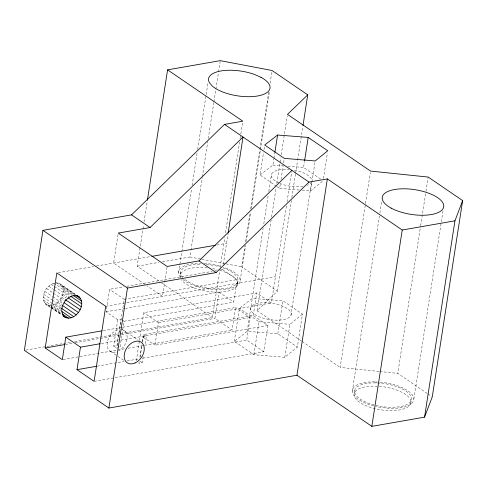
<?xml version="1.0" encoding="UTF-8"?>
<svg xmlns="http://www.w3.org/2000/svg" width="487" height="487" viewBox="0 0 487 487"><rect width="100%" height="100%" fill="white"/><g stroke="black" fill="none" stroke-linecap="round" stroke-linejoin="round"><path stroke-width="0.37" stroke-dasharray="2.44 1.83" d="M117.732 319.77L113.666 346.038L116.965 345.466L121.032 319.198L117.732 319.77L106.063 311.808L109.551 289.296L123.765 286.813M118.018 234.582L113.617 263.029L146.216 285.272M118.645 347.742L116.667 348.089L124.222 299.304L109.551 289.296M122.231 320.014L124.033 321.243L119.966 347.511L118.164 346.287M159.127 281.157L137.188 266.182L143.568 224.97M144.03 221.969L147.165 201.74M136.342 360.69L139.361 341.174M139.477 340.425L143.775 312.654L256.728 292.943L271.393 302.957L286.466 205.587M139.172 361.792L138.935 363.29L142.234 362.718L143.281 355.96M139.866 357.288L141.845 344.528M142.307 341.527L143.001 337.022L146.301 336.45L144.907 345.453M140.104 357.111L141.96 345.1M142.429 342.099L143.592 334.593L253.24 315.46L267.911 325.468L263.844 351.742L94.849 381.23M267.911 325.468L154.957 345.186L158.445 322.668L143.775 312.654M167.029 267.205L162.512 296.4L146.837 285.705M178.601 272.568L181.742 252.284M181.858 251.535L191.513 189.181M192.091 185.425L197.095 153.125M197.673 149.369L208.022 82.516M180.385 274.601L180.896 271.326M162.433 261.781L189.906 256.984L190.831 250.988M190.947 250.239L202.202 177.548M202.318 176.799L207.772 141.583M208.235 138.582L213.805 102.611M213.921 101.862L215.778 89.876M215.893 89.127L218.444 72.636M218.56 71.887L220.185 61.399M120.252 333.613L212.411 317.53L219.716 270.315M220.185 267.32L224.824 237.346M225.518 232.847L239.555 142.174M240.134 138.43L240.718 134.68M240.834 133.931L242.806 121.19M122.633 327.234L235.55 307.528L232.062 330.046L214.95 318.364L219.016 292.097L125.512 308.417M124.033 321.243L233.687 302.11L237.169 279.593L222.504 269.585L222.736 268.081M223.314 264.331L228.074 233.583M237.394 285.011L237.9 281.736M301.429 340.985L257.081 310.718L277.346 291.189L241.668 266.833L244.912 245.85M245.491 242.106L250.02 212.88M250.598 209.13L259.76 149.929M259.875 149.18L268.696 92.232M270.09 83.234L271.825 71.997M240.188 280.488L245.655 245.186M246.239 241.43L250.775 212.131M251.353 208.375L260.308 150.532M260.423 149.783L269.378 91.94M234.308 341.338L239.409 308.387L252.284 298.409L282.917 300.789L302.47 314.139L297.368 347.091L284.785 357.294L253.879 354.694L234.308 341.338L247.183 331.367L277.815 333.747L297.368 347.091M276.567 186.302L260.052 175.034L263.54 152.51M264.009 149.509L264.587 145.753M247.183 331.367L263.12 228.226M263.814 223.728L268.337 194.514M268.806 191.519L271.472 174.285M260.052 175.034L272.927 165.056L273.858 159.054M273.974 158.299L274.79 153.046M263.844 351.742L246.732 340.06L250.215 317.542L235.55 307.528M253.24 315.46L256.728 292.943M257.081 310.718L271.119 220.045M271.582 217.044L276.105 187.818M276.805 183.325L280.749 157.843M281.212 154.848L287.245 115.882M253.879 354.694L258.981 321.743L239.409 308.387M299.225 190.04L279.623 188.39L280.439 183.136M281.017 179.38L283.111 165.866M283.574 162.865L284.037 159.864M287.05 201.849L291.683 171.911M277.346 291.189L291.384 200.516M291.847 197.515L295.445 174.285M295.56 173.536L297.533 160.801M297.648 160.046L302.871 126.328M277.815 333.747L282.917 300.789M320.671 179.119L303.559 167.443L304.491 161.434M290.97 315.272A20.497 8.236 8.8 0 0 263.449 302.75A20.497 8.236 8.8 0 0 258.28 316.337A20.497 8.236 8.8 0 0 290.97 315.272L311.497 182.674M284.785 357.294L289.887 324.342L302.47 314.139M302.238 190.295L310.536 190.989L311.814 182.735M311.93 181.98L315.065 161.708M323.459 178.534L327.416 153.009M379.069 371.453L340.157 367.423L370.321 172.587M352.29 391.122L379.385 216.094M379.854 213.087L381.711 201.07M354.414 393.009L354.92 389.728M427.239 393.502L397.776 373.389L420.512 226.51M420.628 225.761L425.845 192.042M425.961 191.294L428.164 177.055M410.742 403.717L411.253 400.442M413.877 399.048L443.067 210.494M50.648 307.449C41.961 304.357 41.438 294.97 46.575 288.535C49.662 284.39 55.968 280.755 60.759 284.305L75.588 294.428M53.278 304.892C60.802 302.117 66.768 291.068 60.759 284.305M310.536 190.989L323.112 180.787M58.318 272.677L93.443 266.547M96.432 266.024L151.019 256.497M216.843 245.01L226.571 243.311M137.188 266.182L158.719 262.426M126.754 286.289L212.028 271.411M215.023 270.888L216.52 270.626M220.258 269.975L222.504 269.585M124.222 299.304L237.169 279.593M105.722 306.311L275.459 276.689M106.063 311.808L124.763 308.545M103.195 330.63L121.89 327.367M158.445 322.668L271.393 302.957M25.848 350.086L71.552 342.111M74.548 341.588L119.504 333.741M65.398 344.467L72.125 343.292M75.12 342.769L120.733 334.806M121.476 334.679L214.95 318.364M101.412 343.512L117.86 340.638M120.855 340.121L250.215 317.542M63.066 359.54L125.135 348.71M128.124 348.187L143.823 345.447M144.572 345.313L232.062 330.046M97.175 366.157L124.1 361.457M127.089 360.94L139.051 358.852M142.788 358.195L246.732 340.06M51.336 305.379L47.689 305.203L45.705 304.077M272.927 165.056L283.385 165.872M287.872 166.219L303.559 167.443M258.981 321.743L289.887 324.342M379.817 371.526L397.776 373.389M189.906 256.984L200.997 259.096M201.734 259.236L225.396 263.741M226.138 263.881L241.668 266.833M375.069 381.857L377.029 382.989M277.176 186.722L279.623 188.39M427.866 393.928L431.628 396.497M302.056 341.411L340.157 367.423M219.016 292.097L233.687 302.11M161.635 282.874L212.411 317.53M143.592 334.593L146.301 336.45M143.001 337.022L154.957 345.186M58.781 283.178L75.461 294.562M62.226 286.106L74.584 294.544M56.419 282.801L73.72 294.611M63.079 288.462L72.35 294.787M123.57 330.223L138.241 340.23M53.844 283.203L71.759 295.432M63.261 291.202L70.061 295.84M51.226 284.347L53.698 286.033M54.319 286.459L69.142 296.577M62.762 294.148L67.09 297.1M48.749 286.167L53.692 289.54M54.307 289.966L66.049 297.977M61.612 297.1L64.704 299.207M46.575 288.535L52.754 292.748M53.369 293.174L64.491 300.765M59.895 299.852L62.981 301.958M44.853 291.287L52.267 296.346M52.882 296.766L62.153 303.091M57.716 302.214L62.044 305.166M43.702 294.233L51.732 299.718M52.352 300.138L61.618 306.463M140.067 361.232L142.234 362.718M55.238 304.034L60.796 307.827M43.203 297.18L51.232 302.664M51.853 303.084L61.119 309.409M113.666 346.038L116.667 348.089M53.241 305.605L60.65 310.663M43.386 299.925L60.686 311.729M51.281 306.426L61.167 313.171M44.238 302.275L50.417 306.493M51.038 306.913L61.539 314.085M47.689 305.203L50.776 307.309M51.397 307.735L61.277 314.48M51.269 307.869L61.77 315.04M110.659 351.45L117.379 356.034M117.988 356.454L124.1 360.623M180.908 277.359L179.666 275.971A31.101 12.504 8.8 0 1 200.607 263.29M182.753 279.416A31.101 12.504 8.8 0 0 228.184 288.961A31.101 12.504 8.8 0 0 231.136 270.401L224.75 267.57A31.101 12.504 8.8 0 0 223.472 267.12M204.236 263.412A31.101 12.504 8.8 0 1 220.794 266.273M380.116 382.131A31.101 12.504 8.8 0 1 413.804 399.937A31.101 12.504 8.8 0 1 375.867 406.426M373.766 405.914A31.101 12.504 8.8 0 1 352.344 390.379A31.101 12.504 8.8 0 1 377.2 381.93M311.613 181.925A20.497 8.236 8.8 0 1 307.437 185.334M303.011 186.454A20.497 8.236 8.8 0 1 280.141 183.514M278.923 182.99A20.497 8.236 8.8 0 1 272.032 173.293A20.497 8.236 8.8 0 1 289.235 169.543M294.532 170.261A20.497 8.236 8.8 0 1 311.704 179.764M219.844 270.328A29.031 11.67 8.8 0 1 228.16 291.043A29.031 11.67 8.8 0 1 181.347 279.611M180.397 277.681A29.031 11.67 8.8 0 1 207.334 267.838M212.594 268.599A29.031 11.67 8.8 0 1 217.013 269.555M121.36 329.51A12.443 8.711 -55.7 0 1 127.064 338.739A12.443 8.711 -55.7 0 1 118.639 350.938M115.37 352.089A12.443 8.711 -55.7 0 1 107.353 341.819A12.443 8.711 -55.7 0 1 120.131 329.449M379.324 386.343A28.757 11.56 8.8 0 1 408.8 406.304A28.757 11.56 8.8 0 1 360.003 402.56A28.757 11.56 8.8 0 1 378.588 386.288M223.064 267.929A29.031 11.67 8.8 0 1 229.827 287.458A29.031 11.67 8.8 0 1 184.263 278.996M182.856 277.627A29.031 11.67 8.8 0 1 201.186 264.173M206.342 264.417A29.031 11.67 8.8 0 1 220.355 267.053M379.83 383.068L372.622 382.873A28.757 11.56 8.8 0 0 363.509 401.032A28.757 11.56 8.8 0 0 410.097 402.268A28.757 11.56 8.8 0 0 379.83 383.068"/><path stroke-width="0.73" d="M167.583 69.848L242.806 121.19L224.489 124.392L131.539 214.883L42.929 230.345L24.35 350.348L108.887 408.051L296.948 375.233L371.837 426.35L424.554 417.152L432.255 396.923L462.65 200.589L428.164 177.055L370.552 171.083L287.476 114.378L307.741 94.855L272.056 70.499L220.301 60.65L167.583 69.848L147.397 200.242M45.206 347.986L56.827 272.939L105.722 306.311L94.101 381.364L76.989 369.682L80.471 347.164L65.806 337.156L62.318 359.668L45.206 347.986L64.649 344.595M108.887 408.051L127.466 288.048L42.929 230.345M228.19 232.835L243.019 137.042L150.075 227.532L118.25 233.084L167.144 266.456L198.97 260.904L291.914 170.413M274.905 152.297L277.578 135.027L308.21 137.413L327.763 150.757L315.18 160.96L284.274 158.36L264.703 145.004L277.578 135.027M302.987 125.579L307.741 94.855M304.606 160.686L308.21 137.413M296.948 375.233L327.343 178.899L309.026 182.095L216.082 272.586L127.466 288.048M371.837 426.35L402.232 230.016L327.343 178.899M424.554 417.152L454.949 220.818L462.65 200.589M63.006 315.88C74.213 325.267 89.858 302.08 76.824 295.268M151.767 256.369L215.345 245.271M402.232 230.016L454.949 220.818M65.806 337.156L101.698 330.892M80.471 347.164L99.914 343.773M76.989 369.682L96.432 366.291M79.296 296.954C68.923 290.818 56.401 308.186 64.241 316.727M224.489 124.392L309.026 182.095M131.539 214.883L150.075 227.532M198.97 260.904L216.082 272.586M75.82 295.384L80.763 298.756M72.965 295.207L81.615 301.112M70.676 296.26L81.798 303.851M68.326 297.947L81.299 306.798M65.319 299.627L80.148 309.75M64.217 302.798L78.425 312.502M62.659 305.586L76.252 314.864M61.417 308.253L73.768 316.684M61.886 311.51L71.157 317.834M62.403 314.012L68.582 318.23M63.133 315.746L66.22 317.853M261.026 77.342L254.64 74.511A31.101 12.504 8.8 0 0 220.495 71.035A31.101 12.504 8.8 0 0 209.55 82.912L212.642 86.357A31.101 12.504 8.8 0 0 258.067 95.902A31.101 12.504 8.8 0 0 261.026 77.342M391.231 208.156A31.101 12.504 8.8 0 0 442.732 209.124A31.101 12.504 8.8 0 0 404.953 188.798A31.101 12.504 8.8 0 0 391.231 208.156M135.106 362.943A12.443 8.711 -55.7 0 0 142.46 343.335A12.443 8.711 -55.7 0 0 125.116 351.267A12.443 8.711 -55.7 0 0 135.106 362.943"/></g></svg>
